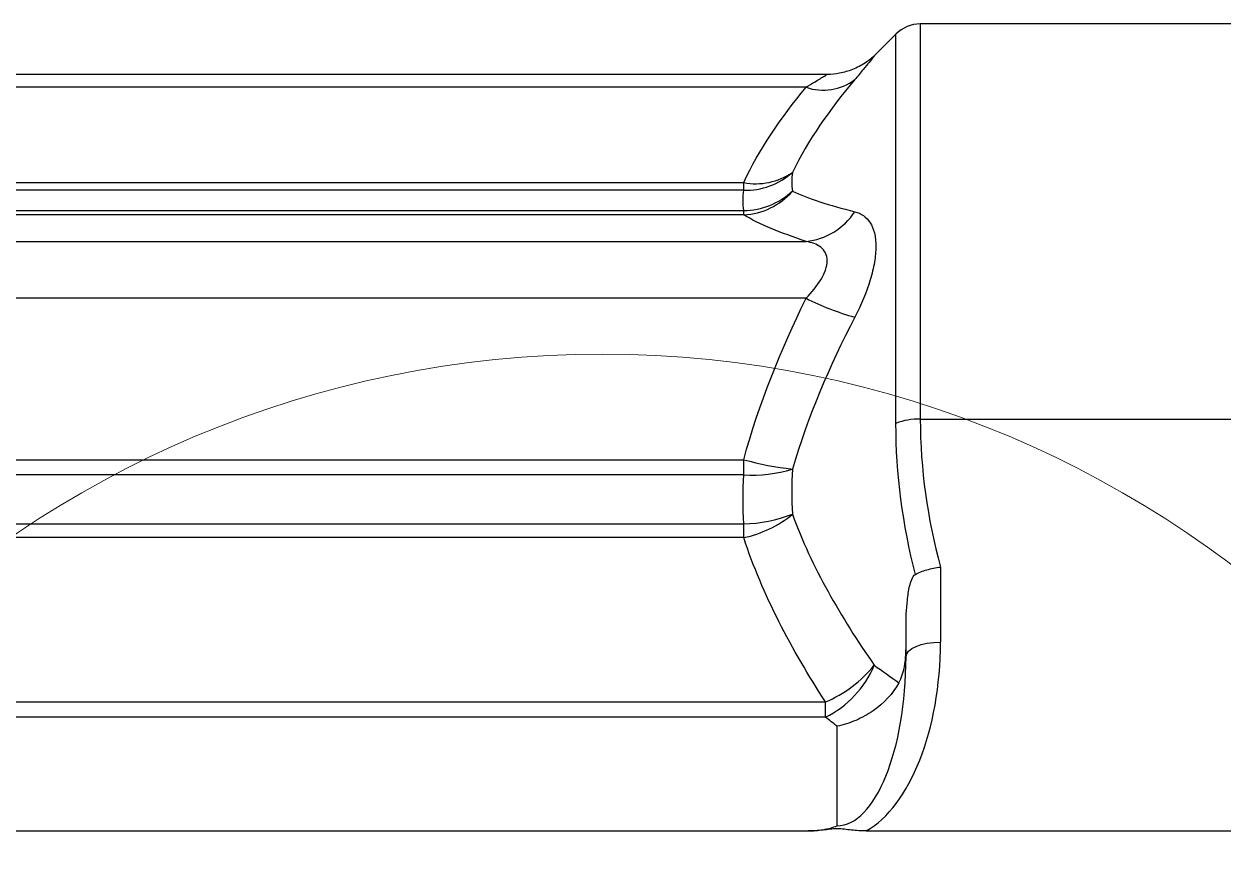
# Model space of a CAD drawing. Header units: millimetres. Extents: x -56 to 279, y 0 to 216.
# Drawn here: x 35.2 to 46.8, y 35.02 to 43.11 of the extents above; entities that cross this region are included whole.
import ezdxf

# ---------------------------------------------------------------- set-up
doc = ezdxf.new("R2010")
doc.units = ezdxf.units.MM

msp = doc.modelspace()

# ---------------------------------------------------------------- linework, layer by layer
at = {"color": 7, "linetype": 'Continuous', "lineweight": 25}
for p, q in [((51.5703063911, 43.10878813), (43.8750442452, 43.10878813)), ((43.6393419848, 43.0111570571), (43.4385624497, 42.810377522)), ((42.9727684021, 42.621681983), (27.1678443801, 42.621681983)), ((42.7696042469, 42.4967304032), (27.3710085353, 42.4967304032)), ((27.9743118498, 41.574406595), (42.1663009324, 41.574406595)), ((42.1663009324, 41.5002019936), (42.1663009324, 41.574406595)), ((42.1663009324, 41.5002019936), (27.9743118498, 41.5002019936)), ((27.9743118498, 41.3039002039), (42.1663009324, 41.3039002039)), ((42.1663009324, 41.2620066658), (42.1663009324, 41.3039002039)), ((42.1663009324, 41.2620066658), (27.9743118498, 41.2620066658)), ((27.3710085353, 41.0049734923), (42.7696042469, 41.0049734923)), ((42.7696042469, 40.4554478622), (27.3710085353, 40.4554478622)), ((43.8750442452, 39.2868905037), (51.5703063911, 39.2868905037)), ((27.9743118498, 38.8940518502), (42.1663009324, 38.8940518502)), ((42.1663009324, 38.7472171584), (42.1663009324, 38.8940518502)), ((42.1663009324, 38.7472171584), (27.9743118498, 38.7472171584)), ((27.9743118498, 38.2733027156), (42.1663009324, 38.2733027156)), ((42.1663009324, 38.1398517043), (42.1663009324, 38.2733027156)), ((42.1663009324, 38.1398517043), (27.9743118498, 38.1398517043)), ((44.0703063911, 37.8547643782), (44.0703063911, 37.1295131883)), ((43.7369730578, 36.9879459175), (43.7369730578, 37.264107359)), ((27.1827105234, 36.5507115482), (42.9579022588, 36.5507115482)), ((42.9579022588, 36.40310367), (42.9579022588, 36.5507115482)), ((42.9579022588, 36.40310367), (27.1827105234, 36.40310367)), ((43.0703063911, 35.3530763565), (43.0703063911, 36.3158349009)), ((27.3507853226, 35.3029375125), (42.7898274596, 35.3029375125)), ((43.3507853226, 35.3029375125), (51.5703063911, 35.3029375125))]:
    msp.add_line(p, q, dxfattribs=at)
at = {"color": 8, "linetype": 'Continuous', "lineweight": 25}
for p, q in [((43.8750442452, 43.10878813), (43.8750442452, 39.2868905037)), ((43.6393419848, 39.2454264101), (43.6393419848, 43.0111570571))]:
    msp.add_line(p, q, dxfattribs=at)
at = {"color": 7, "linetype": 'Continuous', "lineweight": 25, "flags": 128}
msp.add_lwpolyline([(43.7369730578, 36.9879459175), (43.7433779643, 37.015564322), (43.7623465469, 37.0421213666), (43.7931498536, 37.0665964791), (43.8346041307, 37.0880490947), (43.8851163134, 37.1056548013), (43.942745247, 37.1187370215), (44.0052762837, 37.1267930129), (44.0703063911, 37.1295131883)], dxfattribs=at)
at = {"color": 7, "linetype": 'Continuous', "lineweight": 18}
msp.add_circle((40.7968144062, 29.79878813), 10.11622935408149, dxfattribs=at)
at = {"color": 7, "linetype": 'Continuous', "lineweight": 25}
for centre, radius, start, end in [((43.8750442452, 42.7754547967), 0.3333333333333293, 90, 135), ((42.9365548471, 42.9740388067), 0.5056637370649043, 250.7214335583, 307.0195655171), ((42.1828569551, 42.183545391), 0.6835439274303231, 268.6121111438, 311.7150822499), ((42.2834877324, 42.1887654861), 0.6254355227687223, 259.200758253, 304.4963473671), ((42.1321281709, 41.9294162255), 0.6682838453656625, 272.9311037537, 319.1593041364), ((42.1577733314, 42.0089623929), 0.7051137569770783, 270.6929484054, 312.8940627181), ((42.7046118615, 41.6415842631), 0.6399197478075049, 275.8292015204, 326.953184763), ((44.0125450657, 42.9497737529), 2.78685549098088, 243.5125886486, 253.9278069045), ((43.863238639, 38.6633436469), 0.6236586045483102, 88.9153491903, 111.0391117802), ((42.9554180824, 41.7309519), 2.944606555872111, 254.4554657003, 263.8059300282), ((42.245056169, 40.0890773913), 1.344169361291627, 266.6411015773, 286.9844979805), ((41.9444849881, 39.2038065462), 1.086831274267057, 281.7764787069, 309.6306682094), ((42.1348456575, 39.6675967494), 1.394648804263664, 271.2923736239, 291.1348215583), ((42.5293904335, 37.2768251043), 0.9731451737528256, 296.1253849643, 337.6307409017), ((42.4884505492, 37.6629661811), 1.207267690263278, 292.8832539399, 321.1989915705)]:
    msp.add_arc(centre, radius, start, end, dxfattribs=at)
for centre, major_axis, ratio, start_param, end_param in [((43.0703063911, 37.1295131883), (0, 1.902960149888543), 0.5254970789, 3.425885686096364, 4.712388980384697), ((43.0703063911, 36.9879459175), (0, 1.634869561046443), 0.4077797291, 3.141592653589934, 4.712388980384699)]:
    msp.add_ellipse(centre, major_axis=major_axis, ratio=ratio, start_param=start_param, end_param=end_param, dxfattribs=at)
for points, knots in [([(43.43853494560616, 42.810669038333), (43.4375144570981, 42.80959876910391), (43.40954680793762, 42.78026682261924), (43.33892376539675, 42.72663454792129), (43.22401698387016, 42.66463197271597), (43.09846057521727, 42.63139032542669), (43.01452251379669, 42.6179894112992), (42.97414147488048, 42.62188531067702), (42.97284127364362, 42.62201075205559)], [0, 0, 0, 0, 0.0086205539998572, 0.2362560949350118, 0.5127777119245198, 0.7635537205600871, 0.9923868292339912, 0.9999999999999999, 0.9999999999999999, 0.9999999999999999, 0.9999999999999999]), ([(43.24100876767805, 41.29262059351673), (43.30293884917437, 41.27675737533836), (43.35380920937546, 41.24275922447107), (43.40770173721739, 41.15830936900884), (43.42143053281927, 41.1252958124709), (43.44013290272738, 41.04905101802056), (43.4450823802134, 41.00509439462179), (43.44517505814464, 40.90956908725006), (43.4404854518933, 40.858330899287), (43.42193427690655, 40.74916666924283), (43.40788931203698, 40.69097311113746), (43.3545257444347, 40.51507848514184), (43.30301990953227, 40.39213873598916), (43.24100876767806, 40.27184633254573)], [0, 0, 0, 0, 0.2500000000000001, 0.2500000000000001, 0.3750000000000001, 0.3750000000000001, 0.5000000000000001, 0.5000000000000001, 0.625, 0.625, 0.75, 0.75, 1, 1, 1, 1]), ([(42.76960424688699, 40.45544786224725), (42.82478591187991, 40.51176419901956), (42.87485584021692, 40.57238465171692), (42.9493602741581, 40.69660435784167), (42.97375005160642, 40.7622687158143), (42.97369897744634, 40.87504842185631), (42.94984591186262, 40.91879557336761), (42.87378729925509, 40.97912326792257), (42.82474361654285, 40.99570994109446), (42.76960424688703, 41.00497349230405)], [0, 0, 0, 0, 0.25, 0.25, 0.5, 0.5, 0.75, 0.75, 1, 1, 1, 1]), ([(42.6377054531528, 38.36675959086445), (42.73088115392283, 38.10971412757127), (42.84832784206494, 37.86127086208299), (43.11670426035356, 37.37565903786551), (43.26768794151101, 37.13856690820077), (43.42930677958031, 36.9064710854511)], [0, 0, 0, 0, 0.5000000000000001, 0.5000000000000001, 1, 1, 1, 1]), ([(43.82795619245804, 37.78431285560647), (43.85934461726799, 37.80178035037311), (43.89694425906092, 37.81691802411926), (43.979920071803, 37.84102164306087), (44.02541249969834, 37.84989467461133), (44.07030639108413, 37.85476437820986)], [0, 0, 0, 0, 0.5, 0.5, 1, 1, 1, 1]), ([(43.73697305775078, 37.26410735897839), (43.73697305775079, 37.35451143213281), (43.7401944879641, 37.44515830786231), (43.75492318160542, 37.58073435785334), (43.76139512698864, 37.62606224555984), (43.77711474056063, 37.69226454765801), (43.78334758550493, 37.71417881666381), (43.80060554147906, 37.75528240810078), (43.81216889781765, 37.77552730844459), (43.82795619245804, 37.78431285560655)], [0, 0, 0, 0, 0.5, 0.5, 0.7500000000000004, 0.7500000000000004, 0.8750000000000002, 0.8750000000000002, 1, 1, 1, 1]), ([(43.66790918709552, 36.73580431305395), (43.69378017982402, 36.78316739230333), (43.71122406014564, 36.83783552128287), (43.73276701150545, 36.95156178695527), (43.73697305775078, 37.00988813136327), (43.73697305775078, 37.06832153948881)], [0, 0, 0, 0, 0.5, 0.5, 1, 1, 1, 1]), ([(43.6679091870955, 36.73580431305395), (43.61117157281362, 36.63193245356049), (43.52331652036323, 36.5383697725661), (43.36626656813684, 36.42903207896153), (43.30915308653982, 36.39745120905918), (43.19240941871544, 36.34736724692132), (43.13068532477772, 36.32804665629041), (43.07030639108412, 36.31583490085134)], [0, 0, 0, 0, 0.5000000000000002, 0.5000000000000002, 0.7500000000000001, 0.7500000000000001, 1, 1, 1, 1]), ([(42.78982745958719, 35.30293751250422), (42.83975587863925, 35.30293751250421), (42.88869914493736, 35.30669259220932), (42.9842219138553, 35.32321264473592), (43.02989096626845, 35.33626509756214), (43.07030639108419, 35.35307635646709)], [0, 0, 0, 0, 0.5, 0.5, 1, 1, 1, 1]), ([(43.35078532258111, 35.30293751250422), (43.30341269007167, 35.30293751250421), (43.25660554994759, 35.30579042527803), (43.16371963435138, 35.31570492164522), (43.11732144640908, 35.32395197217034), (43.02430220682024, 35.3240694840399), (42.9777066338705, 35.31580930739126), (42.88449220792965, 35.30582487844991), (42.83745485801815, 35.30293751250421), (42.78982745958719, 35.30293751250422)], [0, 0, 0, 0, 0.25, 0.25, 0.5, 0.5, 0.75, 0.75, 1, 1, 1, 1])]:
    msp.add_open_spline(points, degree=3, knots=knots, dxfattribs=at)
at = {"color": 8, "linetype": 'Continuous', "lineweight": 25}
for points, knots in [([(43.43922428547495, 42.80971568615514), (43.43620430361701, 42.80600714608804), (43.42957208718745, 42.79786277916146), (43.34551806595765, 42.69522268648037), (43.26948698375362, 42.60434201379326), (43.24100876767804, 42.57030173238661)], [0, 0, 0, 0, 0.3433556129808755, 0.7540471581323945, 1, 1, 1, 1]), ([(42.76960424688699, 42.49673040321862), (42.79803703967708, 42.51394178691917), (42.870199816921, 42.55762449009968), (42.94592624266299, 42.60440949192355), (42.97426351982943, 42.62201683793712), (42.97297048839992, 42.62121341254863), (42.97275395147723, 42.62107886727983)], [0, 0, 0, 0, 0.2668057561254751, 0.677156285308371, 0.9459351235453677, 1, 1, 1, 1])]:
    msp.add_open_spline(points, degree=3, knots=knots, dxfattribs=at)
at = {"color": 7, "linetype": 'Continuous', "lineweight": 25}
for points in [[(42.16630093236172, 41.57440659498897), (42.31362156753934, 41.89379889368762), (42.52300111498512, 42.19940053784611), (42.76960424688699, 42.49673040321862)], [(43.24100876767804, 42.57030173238661), (42.99768089478091, 42.2806056214862), (42.78670553617616, 41.98199217520261), (42.63770545315275, 41.67330510986069)], [(42.63770545315275, 41.67330510986069), (42.63041623013644, 41.61247167279227), (42.63041623013646, 41.55216549670359), (42.63770545315275, 41.49238658159472)], [(42.16630093236172, 41.30390020394188), (42.15901058262376, 41.36933413381823), (42.15901058262374, 41.43476806369463), (42.16630093236172, 41.50020199357098)], [(42.63770545315275, 41.49238658159472), (42.78679386360283, 41.41996272886997), (42.99757917897931, 41.35497440580465), (43.24100876767805, 41.29262059351673)], [(42.76960424688705, 41.00497349230405), (42.52300111498521, 41.08783337101033), (42.31362156753934, 41.17299842880126), (42.16630093236177, 41.26200666582022)], [(42.16630093236172, 38.8940518502331), (42.31362156753933, 39.43474900778924), (42.52300111498512, 39.9521000554326), (42.76960424688699, 40.45544786224725)], [(43.24100876767806, 40.27184633254573), (42.99768089478093, 39.79982640547547), (42.78670553617617, 39.3124659350385), (42.63770545315277, 38.80353555548859)], [(43.82795619245804, 37.78431285560647), (43.70583489502198, 38.26420195103844), (43.63934198481297, 38.75469192391956), (43.63934198481297, 39.24542641010007)], [(43.8750442452085, 39.28689050372297), (43.87504424520849, 38.80224150909078), (43.94392509207135, 38.32529005971492), (44.07030639108412, 37.85476437820986)], [(42.63770545315277, 38.80353555548859), (42.63041623013647, 38.6577251686318), (42.63041623013651, 38.51213318042376), (42.6377054531528, 38.36675959086445)], [(42.16630093236177, 38.27330271555497), (42.15901058262381, 38.4312741965018), (42.15901058262374, 38.58924567744864), (42.16630093236172, 38.74721715839548)], [(42.95790225878928, 36.55071154822277), (42.6294529191934, 37.05918360225424), (42.35025663455923, 37.58385516576994), (42.16630093236177, 38.13985170434939)], [(43.42930677958031, 36.9064710854511), (43.50832136620276, 36.84941945495651), (43.58788024171943, 36.79253841602484), (43.66790918709547, 36.7358043130538)], [(43.07030639108413, 36.31583490085134), (43.03270313243289, 36.34486281034535), (42.99523197091585, 36.37395134224187), (42.95790225878928, 36.40310366998756)]]:
    msp.add_open_spline(points, degree=3, dxfattribs=at)

doc.saveas('drawing.dxf')
